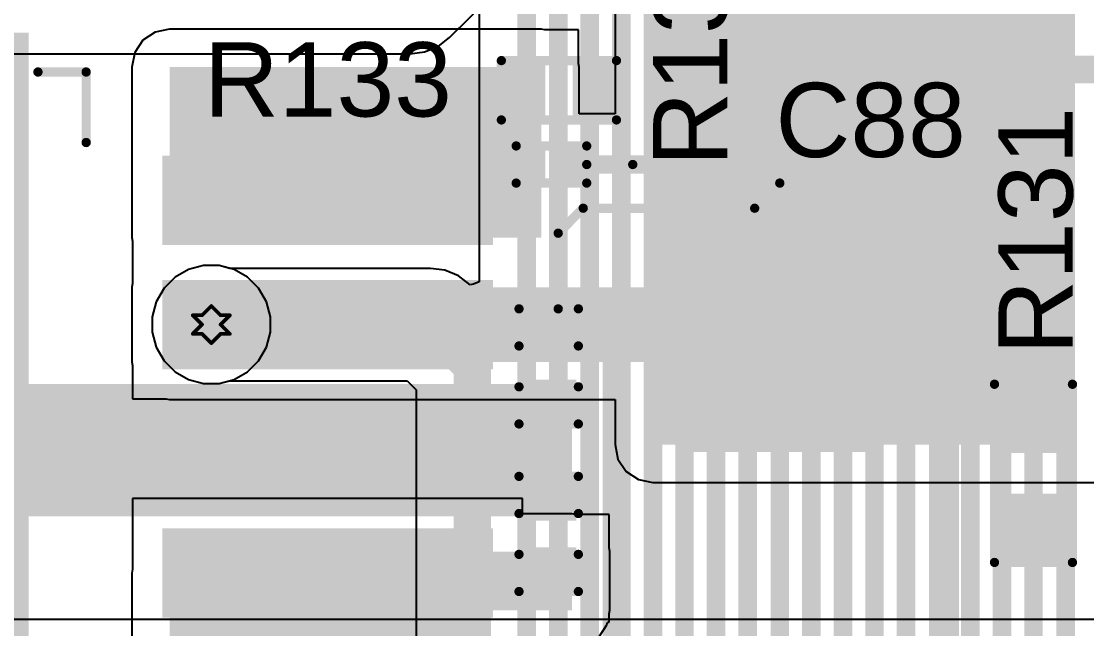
# Model space of a CAD drawing. Header units: inches. Extents: x -3 to 5437, y -3 to 5435.
# Drawn here: x 93.74 to 108.32, y 18.29 to 26.6 of the extents above; entities that cross this region are included whole.
import ezdxf

# ---------------------------------------------------------------- set-up
doc = ezdxf.new("R2010")
doc.units = ezdxf.units.IN
for name, color, linetype in [('Bottom Layer', 5, 'Continuous'), ('Bottom Solder', 6, 'Continuous'), ('Drill Drawing', 1, 'Continuous'), ('GND', 16, 'Continuous'), ('PWR', 76, 'Continuous'), ('Top Layer', 1, 'Continuous'), ('Top Overlay', 2, 'Continuous'), ('Top Paste', 8, 'Continuous'), ('Top Solder', 216, 'Continuous'), ('Via Holes', 16, 'Continuous')]:
    doc.layers.add(name, color=color, linetype=linetype)
doc.styles.add('Arial', font='', dxfattribs={"height": 0.2})
doc.styles.get('Arial').set_extended_font_data('Arial')

# ---------------------------------------------------------------- blocks, each defined once
blk = doc.blocks.new('TO_263_5__D2PAK__163')
at = {"layer": 'Top Layer'}
for points in [[(-2.21, -2.413), (-1.19, -2.413), (-1.19, -6.732), (-2.21, -6.732)], [(-0.51, -2.413), (0.51, -2.413), (0.51, -6.732), (-0.51, -6.732)], [(1.19, -2.413), (2.21, -2.413), (2.21, -6.732), (1.19, -6.732)], [(2.89, -2.413), (3.91, -2.413), (3.91, -6.732), (2.89, -6.732)]]:
    blk.add_hatch(color=1, dxfattribs=at).paths.add_polyline_path(points)
at = {"layer": 'Top Paste'}
for points in [[(-2.21, -2.413), (-1.19, -2.413), (-1.19, -6.732), (-2.21, -6.732)], [(-0.51, -2.413), (0.51, -2.413), (0.51, -6.732), (-0.51, -6.732)], [(1.19, -2.413), (2.21, -2.413), (2.21, -6.732), (1.19, -6.732)], [(2.89, -2.413), (3.91, -2.413), (3.91, -6.732), (2.89, -6.732)]]:
    blk.add_hatch(color=8, dxfattribs=at).paths.add_polyline_path(points)
at = {"layer": 'Top Solder'}
for points in [[(-5.692, 9.629), (5.692, 9.629), (5.692, -0.484), (-5.692, -0.484)], [(-2.312, -2.311), (-1.088, -2.311), (-1.088, -6.834), (-2.312, -6.834)], [(-0.612, -2.311), (0.612, -2.311), (0.612, -6.834), (-0.612, -6.834)], [(1.088, -2.311), (2.312, -2.311), (2.312, -6.834), (1.088, -6.834)], [(2.788, -2.311), (4.012, -2.311), (4.012, -6.834), (2.788, -6.834)]]:
    blk.add_hatch(color=216, dxfattribs=at).paths.add_polyline_path(points)
at = {"layer": 'Top Overlay'}
for points in [[(5.156, -0.61, 0.127, 0.127, 0), (5.156, -1.27, 0.127, 0.127, 0)], [(4.191, -1.27, 0.127, 0.127, 0), (5.156, -1.27, 0.127, 0.127, 0)]]:
    blk.add_lwpolyline(points, format="xyseb", dxfattribs=at)
for points in [[(5.124, -0.61, 0.0635, 0.0635, 1), (5.188, -0.61, 0.0635, 0.0635, 1)], [(4.159, -1.27, 0.0635, 0.0635, 1), (4.223, -1.27, 0.0635, 0.0635, 1)], [(5.124, -1.27, 0.0635, 0.0635, 1), (5.188, -1.27, 0.0635, 0.0635, 1)], [(5.124, -1.27, 0.0635, 0.0635, 1), (5.188, -1.27, 0.0635, 0.0635, 1)]]:
    blk.add_lwpolyline(points, format="xyseb", close=True, dxfattribs=at)
blk = doc.blocks.new('R___0402_178')
at = {"layer": 'Top Layer'}
for points in [[(-0.699, -0.318), (-0.699, 0.318), (-0.241, 0.318), (-0.241, -0.318)], [(0.241, -0.318), (0.241, 0.318), (0.699, 0.318), (0.699, -0.318)]]:
    blk.add_hatch(color=1, dxfattribs=at).paths.add_polyline_path(points)
at = {"layer": 'Top Paste'}
for points in [[(-0.699, -0.318), (-0.699, 0.318), (-0.241, 0.318), (-0.241, -0.318)], [(0.241, -0.318), (0.241, 0.318), (0.699, 0.318), (0.699, -0.318)]]:
    blk.add_hatch(color=8, dxfattribs=at).paths.add_polyline_path(points)
at = {"layer": 'Top Solder'}
for points in [[(-0.754, -0.373), (-0.754, 0.373), (-0.186, 0.373), (-0.186, -0.373)], [(0.186, -0.373), (0.186, 0.373), (0.754, 0.373), (0.754, -0.373)]]:
    blk.add_hatch(color=216, dxfattribs=at).paths.add_polyline_path(points)
at = {"layer": 'Top Overlay'}
for points in [[(-0.787, 0.406, 0.127, 0.127, 0), (-0.787, -0.406, 0.127, 0.127, 0)], [(0.787, 0.406, 0.127, 0.127, 0), (-0.787, 0.406, 0.127, 0.127, 0)], [(0.787, 0.406, 0.127, 0.127, 0), (0.787, -0.406, 0.127, 0.127, 0)], [(0.787, -0.406, 0.127, 0.127, 0), (-0.787, -0.406, 0.127, 0.127, 0)], [(0.813, -0.432, 0.00323, 0.00323, 0), (-0.813, -0.432, 0.00323, 0.00323, 0)]]:
    blk.add_lwpolyline(points, format="xyseb", dxfattribs=at)
for points in [[(-0.819, 0.406, 0.0635, 0.0635, 1), (-0.756, 0.406, 0.0635, 0.0635, 1)], [(-0.819, 0.406, 0.0635, 0.0635, 1), (-0.756, 0.406, 0.0635, 0.0635, 1)], [(0.756, 0.406, 0.0635, 0.0635, 1), (0.819, 0.406, 0.0635, 0.0635, 1)], [(0.756, 0.406, 0.0635, 0.0635, 1), (0.819, 0.406, 0.0635, 0.0635, 1)], [(-0.819, -0.406, 0.0635, 0.0635, 1), (-0.756, -0.406, 0.0635, 0.0635, 1)], [(-0.819, -0.406, 0.0635, 0.0635, 1), (-0.756, -0.406, 0.0635, 0.0635, 1)], [(-0.814, -0.432, 0.00161, 0.00161, 1), (-0.812, -0.432, 0.00161, 0.00161, 1)], [(0.756, -0.406, 0.0635, 0.0635, 1), (0.819, -0.406, 0.0635, 0.0635, 1)], [(0.756, -0.406, 0.0635, 0.0635, 1), (0.819, -0.406, 0.0635, 0.0635, 1)], [(0.812, -0.432, 0.00161, 0.00161, 1), (0.814, -0.432, 0.00161, 0.00161, 1)]]:
    blk.add_lwpolyline(points, format="xyseb", close=True, dxfattribs=at)
blk = doc.blocks.new('R___0603_180')
at = {"layer": 'Top Layer'}
for points in [[(-0.381, 0.4445), (-0.381, -0.4445), (-1.143, -0.4445), (-1.143, 0.4445)], [(1.143, 0.4445), (1.143, -0.4445), (0.381, -0.4445), (0.381, 0.4445)]]:
    blk.add_hatch(color=1, dxfattribs=at).paths.add_polyline_path(points)
at = {"layer": 'Top Paste'}
for points in [[(-0.381, 0.4445), (-0.381, -0.4445), (-1.143, -0.4445), (-1.143, 0.4445)], [(1.143, 0.4445), (1.143, -0.4445), (0.381, -0.4445), (0.381, 0.4445)]]:
    blk.add_hatch(color=8, dxfattribs=at).paths.add_polyline_path(points)
at = {"layer": 'Top Solder'}
for points in [[(-0.2794, 0.5461), (-0.2794, -0.5461), (-1.2446, -0.5461), (-1.2446, 0.5461)], [(1.2446, 0.5461), (1.2446, -0.5461), (0.2794, -0.5461), (0.2794, 0.5461)]]:
    blk.add_hatch(color=216, dxfattribs=at).paths.add_polyline_path(points)
at = {"layer": 'Top Overlay'}
for points in [[(-1.2192, 0.5334, 0.127, 0.127, 0), (-1.2192, -0.5334, 0.127, 0.127, 0)], [(-1.2192, 0.5334, 0.127, 0.127, 0), (1.2192, 0.5334, 0.127, 0.127, 0)], [(1.2192, 0.5334, 0.127, 0.127, 0), (1.2192, -0.5334, 0.127, 0.127, 0)], [(-1.2192, -0.5334, 0.127, 0.127, 0), (1.2192, -0.5334, 0.127, 0.127, 0)]]:
    blk.add_lwpolyline(points, format="xyseb", dxfattribs=at)
for points in [[(-1.25095, 0.5334, 0.0635, 0.0635, 1), (-1.18745, 0.5334, 0.0635, 0.0635, 1)], [(-1.25095, 0.5334, 0.0635, 0.0635, 1), (-1.18745, 0.5334, 0.0635, 0.0635, 1)], [(1.18745, 0.5334, 0.0635, 0.0635, 1), (1.25095, 0.5334, 0.0635, 0.0635, 1)], [(1.18745, 0.5334, 0.0635, 0.0635, 1), (1.25095, 0.5334, 0.0635, 0.0635, 1)], [(-1.25095, -0.5334, 0.0635, 0.0635, 1), (-1.18745, -0.5334, 0.0635, 0.0635, 1)], [(-1.25095, -0.5334, 0.0635, 0.0635, 1), (-1.18745, -0.5334, 0.0635, 0.0635, 1)], [(1.18745, -0.5334, 0.0635, 0.0635, 1), (1.25095, -0.5334, 0.0635, 0.0635, 1)], [(1.18745, -0.5334, 0.0635, 0.0635, 1), (1.25095, -0.5334, 0.0635, 0.0635, 1)]]:
    blk.add_lwpolyline(points, format="xyseb", close=True, dxfattribs=at)
blk = doc.blocks.new('R___0201_181')
at = {"layer": 'Top Layer'}
for points in [[(-0.41, 0.185), (-0.14, 0.185), (-0.14, -0.185), (-0.41, -0.185)], [(0.14, 0.185), (0.41, 0.185), (0.41, -0.185), (0.14, -0.185)]]:
    blk.add_hatch(color=1, dxfattribs=at).paths.add_polyline_path(points)
at = {"layer": 'Top Paste'}
for points in [[(-0.41, 0.185), (-0.14, 0.185), (-0.14, -0.185), (-0.41, -0.185)], [(0.14, 0.185), (0.41, 0.185), (0.41, -0.185), (0.14, -0.185)]]:
    blk.add_hatch(color=8, dxfattribs=at).paths.add_polyline_path(points)
at = {"layer": 'Top Solder'}
for points in [[(-0.465, 0.24), (-0.085, 0.24), (-0.085, -0.24), (-0.465, -0.24)], [(0.085, 0.24), (0.465, 0.24), (0.465, -0.24), (0.085, -0.24)]]:
    blk.add_hatch(color=216, dxfattribs=at).paths.add_polyline_path(points)
at = {"layer": 'Top Overlay'}
for points in [[(-0.483, 0.254, 0.127, 0.127, 0), (0.483, 0.254, 0.127, 0.127, 0)], [(-0.483, -0.254, 0.127, 0.127, 0), (-0.483, 0.254, 0.127, 0.127, 0)], [(0.483, -0.254, 0.127, 0.127, 0), (0.483, 0.254, 0.127, 0.127, 0)], [(-0.483, -0.254, 0.127, 0.127, 0), (0.483, -0.254, 0.127, 0.127, 0)]]:
    blk.add_lwpolyline(points, format="xyseb", dxfattribs=at)
for points in [[(-0.514, 0.254, 0.0635, 0.0635, 1), (-0.451, 0.254, 0.0635, 0.0635, 1)], [(-0.514, 0.254, 0.0635, 0.0635, 1), (-0.451, 0.254, 0.0635, 0.0635, 1)], [(0.451, 0.254, 0.0635, 0.0635, 1), (0.514, 0.254, 0.0635, 0.0635, 1)], [(0.451, 0.254, 0.0635, 0.0635, 1), (0.514, 0.254, 0.0635, 0.0635, 1)], [(-0.514, -0.254, 0.0635, 0.0635, 1), (-0.451, -0.254, 0.0635, 0.0635, 1)], [(-0.514, -0.254, 0.0635, 0.0635, 1), (-0.451, -0.254, 0.0635, 0.0635, 1)], [(0.451, -0.254, 0.0635, 0.0635, 1), (0.514, -0.254, 0.0635, 0.0635, 1)], [(0.451, -0.254, 0.0635, 0.0635, 1), (0.514, -0.254, 0.0635, 0.0635, 1)]]:
    blk.add_lwpolyline(points, format="xyseb", close=True, dxfattribs=at)
blk = doc.blocks.new('C___0402_219')
at = {"layer": 'Top Layer'}
for points in [[(-0.699, -0.318), (-0.699, 0.317), (-0.241, 0.317), (-0.241, -0.318)], [(0.241, -0.318), (0.241, 0.317), (0.699, 0.317), (0.699, -0.318)]]:
    blk.add_hatch(color=1, dxfattribs=at).paths.add_polyline_path(points)
at = {"layer": 'Top Paste'}
for points in [[(-0.699, -0.318), (-0.699, 0.317), (-0.241, 0.317), (-0.241, -0.318)], [(0.241, -0.318), (0.241, 0.317), (0.699, 0.317), (0.699, -0.318)]]:
    blk.add_hatch(color=8, dxfattribs=at).paths.add_polyline_path(points)
at = {"layer": 'Top Solder'}
for points in [[(-0.758, -0.377), (-0.758, 0.377), (-0.181, 0.377), (-0.181, -0.377)], [(0.181, -0.377), (0.181, 0.377), (0.758, 0.377), (0.758, -0.377)]]:
    blk.add_hatch(color=216, dxfattribs=at).paths.add_polyline_path(points)
at = {"layer": 'Top Overlay'}
for points in [[(-0.787, -0.406, 0.127, 0.127, 0), (-0.787, 0.406, 0.127, 0.127, 0)], [(-0.279, 0.406, 0.127, 0.127, 0), (-0.787, 0.406, 0.127, 0.127, 0)], [(0.787, 0.406, 0.127, 0.127, 0), (0.279, 0.406, 0.127, 0.127, 0)], [(0.787, -0.406, 0.127, 0.127, 0), (0.787, 0.406, 0.127, 0.127, 0)], [(-0.279, -0.406, 0.127, 0.127, 0), (-0.787, -0.406, 0.127, 0.127, 0)], [(0.787, -0.406, 0.127, 0.127, 0), (0.279, -0.406, 0.127, 0.127, 0)]]:
    blk.add_lwpolyline(points, format="xyseb", dxfattribs=at)
for points in [[(-0.819, 0.406, 0.0635, 0.0635, 1), (-0.756, 0.406, 0.0635, 0.0635, 1)], [(-0.819, 0.406, 0.0635, 0.0635, 1), (-0.756, 0.406, 0.0635, 0.0635, 1)], [(-0.311, 0.406, 0.0635, 0.0635, 1), (-0.248, 0.406, 0.0635, 0.0635, 1)], [(0.248, 0.406, 0.0635, 0.0635, 1), (0.311, 0.406, 0.0635, 0.0635, 1)], [(0.756, 0.406, 0.0635, 0.0635, 1), (0.819, 0.406, 0.0635, 0.0635, 1)], [(0.756, 0.406, 0.0635, 0.0635, 1), (0.819, 0.406, 0.0635, 0.0635, 1)], [(-0.819, -0.406, 0.0635, 0.0635, 1), (-0.756, -0.406, 0.0635, 0.0635, 1)], [(-0.819, -0.406, 0.0635, 0.0635, 1), (-0.756, -0.406, 0.0635, 0.0635, 1)], [(-0.311, -0.406, 0.0635, 0.0635, 1), (-0.248, -0.406, 0.0635, 0.0635, 1)], [(0.248, -0.406, 0.0635, 0.0635, 1), (0.311, -0.406, 0.0635, 0.0635, 1)], [(0.756, -0.406, 0.0635, 0.0635, 1), (0.819, -0.406, 0.0635, 0.0635, 1)], [(0.756, -0.406, 0.0635, 0.0635, 1), (0.819, -0.406, 0.0635, 0.0635, 1)]]:
    blk.add_lwpolyline(points, format="xyseb", close=True, dxfattribs=at)
blk = doc.blocks.new('C____E_220')
at = {"layer": 'Top Layer'}
for points in [[(-1.395, 1.285), (1.395, 1.285), (1.395, -1.285), (-1.395, -1.285)], [(5.045, 1.285), (7.835, 1.285), (7.835, -1.285), (5.045, -1.285)]]:
    blk.add_hatch(color=1, dxfattribs=at).paths.add_polyline_path(points)
at = {"layer": 'Top Paste'}
for points in [[(-1.395, 1.285), (1.395, 1.285), (1.395, -1.285), (-1.395, -1.285)], [(5.045, 1.285), (7.835, 1.285), (7.835, -1.285), (5.045, -1.285)]]:
    blk.add_hatch(color=8, dxfattribs=at).paths.add_polyline_path(points)
at = {"layer": 'Top Solder'}
for points in [[(-1.497, 1.387), (1.497, 1.387), (1.497, -1.387), (-1.497, -1.387)], [(4.943, 1.387), (7.937, 1.387), (7.937, -1.387), (4.943, -1.387)]]:
    blk.add_hatch(color=216, dxfattribs=at).paths.add_polyline_path(points)
at = {"layer": 'Top Overlay'}
for points in [[(-1.149, 1.549, 0.254, 0.254, 0), (-1.149, 2.286, 0.254, 0.254, 0)], [(-0.387, 1.575, 0.254, 0.254, 0), (-0.387, 2.311, 0.254, 0.254, 0)], [(7.03, 2.311, 0.254, 0.254, 0), (-0.387, 2.311, 0.254, 0.254, 0)], [(7.03, 1.575, 0.254, 0.254, 0), (7.03, 2.311, 0.254, 0.254, 0)], [(-0.717, 1.905, 0.254, 0.254, 0), (-1.555, 1.905, 0.254, 0.254, 0)], [(-0.387, -2.311, 0.254, 0.254, 0), (-0.387, -1.575, 0.254, 0.254, 0)], [(7.03, -2.311, 0.254, 0.254, 0), (7.03, -1.575, 0.254, 0.254, 0)], [(7.03, -2.311, 0.254, 0.254, 0), (-0.387, -2.311, 0.254, 0.254, 0)]]:
    blk.add_lwpolyline(points, format="xyseb", dxfattribs=at)
for points in [[(-1.212, 2.286, 0.127, 0.127, 1), (-1.085, 2.286, 0.127, 0.127, 1)], [(-0.45, 2.311, 0.127, 0.127, 1), (-0.323, 2.311, 0.127, 0.127, 1)], [(-0.45, 2.311, 0.127, 0.127, 1), (-0.323, 2.311, 0.127, 0.127, 1)], [(6.966, 2.311, 0.127, 0.127, 1), (7.093, 2.311, 0.127, 0.127, 1)], [(6.966, 2.311, 0.127, 0.127, 1), (7.093, 2.311, 0.127, 0.127, 1)], [(-1.619, 1.905, 0.127, 0.127, 1), (-1.492, 1.905, 0.127, 0.127, 1)], [(-0.781, 1.905, 0.127, 0.127, 1), (-0.654, 1.905, 0.127, 0.127, 1)], [(-1.212, 1.549, 0.127, 0.127, 1), (-1.085, 1.549, 0.127, 0.127, 1)], [(-0.45, 1.575, 0.127, 0.127, 1), (-0.323, 1.575, 0.127, 0.127, 1)], [(6.966, 1.575, 0.127, 0.127, 1), (7.093, 1.575, 0.127, 0.127, 1)], [(-0.45, -1.575, 0.127, 0.127, 1), (-0.323, -1.575, 0.127, 0.127, 1)], [(6.966, -1.575, 0.127, 0.127, 1), (7.093, -1.575, 0.127, 0.127, 1)], [(-0.45, -2.311, 0.127, 0.127, 1), (-0.323, -2.311, 0.127, 0.127, 1)], [(-0.45, -2.311, 0.127, 0.127, 1), (-0.323, -2.311, 0.127, 0.127, 1)], [(6.966, -2.311, 0.127, 0.127, 1), (7.093, -2.311, 0.127, 0.127, 1)], [(6.966, -2.311, 0.127, 0.127, 1), (7.093, -2.311, 0.127, 0.127, 1)]]:
    blk.add_lwpolyline(points, format="xyseb", close=True, dxfattribs=at)
blk = doc.blocks.new('C___0402_221')
at = {"layer": 'Top Layer'}
for points in [[(-0.699, -0.318), (-0.699, 0.318), (-0.241, 0.318), (-0.241, -0.318)], [(0.241, -0.318), (0.241, 0.318), (0.699, 0.318), (0.699, -0.318)]]:
    blk.add_hatch(color=1, dxfattribs=at).paths.add_polyline_path(points)
at = {"layer": 'Top Paste'}
for points in [[(-0.699, -0.318), (-0.699, 0.318), (-0.241, 0.318), (-0.241, -0.318)], [(0.241, -0.318), (0.241, 0.318), (0.699, 0.318), (0.699, -0.318)]]:
    blk.add_hatch(color=8, dxfattribs=at).paths.add_polyline_path(points)
at = {"layer": 'Top Solder'}
for points in [[(-0.758, -0.377), (-0.758, 0.377), (-0.181, 0.377), (-0.181, -0.377)], [(0.181, -0.377), (0.181, 0.377), (0.758, 0.377), (0.758, -0.377)]]:
    blk.add_hatch(color=216, dxfattribs=at).paths.add_polyline_path(points)
at = {"layer": 'Top Overlay'}
for points in [[(-0.787, 0.406, 0.127, 0.127, 0), (-0.279, 0.406, 0.127, 0.127, 0)], [(-0.787, 0.406, 0.127, 0.127, 0), (-0.787, -0.406, 0.127, 0.127, 0)], [(0.279, 0.406, 0.127, 0.127, 0), (0.787, 0.406, 0.127, 0.127, 0)], [(0.787, 0.406, 0.127, 0.127, 0), (0.787, -0.406, 0.127, 0.127, 0)], [(-0.787, -0.406, 0.127, 0.127, 0), (-0.279, -0.406, 0.127, 0.127, 0)], [(0.279, -0.406, 0.127, 0.127, 0), (0.787, -0.406, 0.127, 0.127, 0)]]:
    blk.add_lwpolyline(points, format="xyseb", dxfattribs=at)
for points in [[(-0.819, 0.406, 0.0635, 0.0635, 1), (-0.756, 0.406, 0.0635, 0.0635, 1)], [(-0.819, 0.406, 0.0635, 0.0635, 1), (-0.756, 0.406, 0.0635, 0.0635, 1)], [(-0.311, 0.406, 0.0635, 0.0635, 1), (-0.248, 0.406, 0.0635, 0.0635, 1)], [(0.248, 0.406, 0.0635, 0.0635, 1), (0.311, 0.406, 0.0635, 0.0635, 1)], [(0.756, 0.406, 0.0635, 0.0635, 1), (0.819, 0.406, 0.0635, 0.0635, 1)], [(0.756, 0.406, 0.0635, 0.0635, 1), (0.819, 0.406, 0.0635, 0.0635, 1)], [(-0.819, -0.406, 0.0635, 0.0635, 1), (-0.756, -0.406, 0.0635, 0.0635, 1)], [(-0.819, -0.406, 0.0635, 0.0635, 1), (-0.756, -0.406, 0.0635, 0.0635, 1)], [(-0.311, -0.406, 0.0635, 0.0635, 1), (-0.248, -0.406, 0.0635, 0.0635, 1)], [(0.248, -0.406, 0.0635, 0.0635, 1), (0.311, -0.406, 0.0635, 0.0635, 1)], [(0.756, -0.406, 0.0635, 0.0635, 1), (0.819, -0.406, 0.0635, 0.0635, 1)], [(0.756, -0.406, 0.0635, 0.0635, 1), (0.819, -0.406, 0.0635, 0.0635, 1)]]:
    blk.add_lwpolyline(points, format="xyseb", close=True, dxfattribs=at)

msp = doc.modelspace()

# ---------------------------------------------------------------- hatches: boundary and pattern name
at = {"layer": 'Bottom Layer'}
h = msp.add_hatch(color=5, dxfattribs=at)
edge = h.paths.add_edge_path()
edge.add_arc((96.342, 22.452), 0.3, 0, 360)
at = {"layer": 'Bottom Solder'}
h = msp.add_hatch(color=6, dxfattribs=at)
edge = h.paths.add_edge_path()
edge.add_arc((96.342, 22.452), 0.15, 0, 360)
at = {"layer": 'GND'}
h = msp.add_hatch(color=16, dxfattribs=at)
edge = h.paths.add_edge_path()
edge.add_arc((96.342, 22.452), 0.3, 0, 360)
at = {"layer": 'PWR'}
h = msp.add_hatch(color=76, dxfattribs=at)
edge = h.paths.add_edge_path()
edge.add_arc((96.342, 22.452), 0.3, 0, 360)
at = {"layer": 'Top Layer'}
for points in [[(102.384, 20.809), (108.03, 20.809), (108.03, 30.878), (102.384, 30.878)], [(100.856, 23.642), (100.856, 25.976), (95.772, 25.976), (95.772, 23.642)], [(95.772, 21.942), (105.418, 21.942), (105.418, 22.962), (95.772, 22.962)], [(101.276, 19.829), (101.276, 21.638), (92.986, 21.638), (92.986, 19.829)], [(100.641, 19.829), (101.276, 19.829), (101.276, 20.752), (100.641, 20.752)], [(99.691, 18.542), (101.276, 18.542), (101.276, 19.346), (99.691, 19.346)], [(95.772, 16.842), (100.092, 16.842), (100.092, 19.052), (95.772, 19.052)]]:
    msp.add_hatch(color=1, dxfattribs=at).paths.add_polyline_path(points)
h = msp.add_hatch(color=1, dxfattribs=at)
edge = h.paths.add_edge_path()
edge.add_arc((96.342, 22.452), 0.3, 0, 360)
at = {"layer": 'Top Solder'}
h = msp.add_hatch(color=216, dxfattribs=at)
edge = h.paths.add_edge_path()
edge.add_arc((96.342, 22.452), 0.15, 0, 360)
at = {"layer": 'Via Holes'}
h = msp.add_hatch(color=7, dxfattribs=at)
edge = h.paths.add_edge_path()
edge.add_arc((96.342, 22.452), 0.15, 0, 360)

# ---------------------------------------------------------------- linework, layer by layer
at = {"layer": 'Bottom Layer'}
for p, q in [((100.009, 52.83), (100.009, 23.036)), ((96.03, 23.205), (95.846, 23.099)), ((96.236, 23.26), (96.03, 23.205)), ((96.449, 23.26), (96.236, 23.26)), ((96.596, 23.221), (96.449, 23.26)), ((99.34, 23.221), (96.596, 23.221)), ((99.539, 23.195), (99.34, 23.221)), ((99.725, 23.118), (99.539, 23.195)), ((95.846, 23.099), (95.696, 22.949)), ((99.882, 22.997), (99.725, 23.118)), ((100.009, 23.036), (99.929, 23.003)), ((95.696, 22.949), (95.589, 22.764)), ((99.929, 23.003), (99.882, 22.997)), ((95.589, 22.764), (95.534, 22.559)), ((95.534, 22.559), (95.534, 22.346)), ((95.534, 22.346), (95.589, 22.141)), ((95.589, 22.141), (95.696, 21.956)), ((95.696, 21.956), (95.846, 21.806)), ((95.846, 21.806), (96.03, 21.7)), ((96.03, 21.7), (96.236, 21.644)), ((96.236, 21.644), (96.449, 21.644)), ((96.449, 21.644), (96.596, 21.684)), ((96.596, 21.684), (99.022, 21.684)), ((99.022, 21.684), (99.145, 21.561)), ((99.145, 21.561), (99.145, 15.397))]:
    msp.add_line(p, q, dxfattribs=at)
for points in [[(104.984, 12.952, 0.254, 0.254, 0), (104.984, 62.755, 0.254, 0.254, 0)], [(105.416, 60.249, 0.254, 0.254, 0), (105.416, 12.773, 0.254, 0.254, 0)], [(108.03, 11.724, 0.254, 0.254, 0), (108.03, 59.837, 0.254, 0.254, 0)], [(103.248, 13.659, 0.254, 0.254, 0), (103.248, 54.202, 0.254, 0.254, 0)], [(103.679, 54.051, 0.254, 0.254, 0), (103.679, 13.48, 0.254, 0.254, 0)], [(104.12, 54.051, 0.254, 0.254, 0), (104.12, 13.31, 0.254, 0.254, 0)], [(104.552, 54.051, 0.254, 0.254, 0), (104.552, 13.131, 0.254, 0.254, 0)], [(105.847, 54.051, 0.254, 0.254, 0), (105.847, 12.595, 0.254, 0.254, 0)], [(106.287, 54.051, 0.254, 0.254, 0), (106.287, 12.423, 0.254, 0.254, 0)], [(106.727, 54.051, 0.254, 0.254, 0), (106.727, 12.253, 0.254, 0.254, 0)], [(107.159, 54.051, 0.254, 0.254, 0), (107.159, 12.074, 0.254, 0.254, 0)], [(107.591, 54.051, 0.254, 0.254, 0), (107.591, 11.896, 0.254, 0.254, 0)], [(102.384, 14.016, 0.254, 0.254, 0), (102.384, 53.845, 0.254, 0.254, 0)], [(102.816, 13.838, 0.254, 0.254, 0), (102.816, 53.872, 0.254, 0.254, 0)], [(101.952, 14.195, 0.254, 0.254, 0), (101.952, 53.666, 0.254, 0.254, 0)], [(101.52, 53.456, 0.254, 0.254, 0), (101.52, 14.374, 0.254, 0.254, 0)], [(101.089, 14.553, 0.254, 0.254, 0), (101.089, 53.277, 0.254, 0.254, 0)], [(100.657, 53.099, 0.254, 0.254, 0), (100.657, 14.732, 0.254, 0.254, 0)], [(96.342, 22.452, 0.508, 0.508, 0), (99.34, 22.452, 0.508, 0.508, 0)], [(99.34, 22.452, 0.508, 0.508, 0), (99.913, 21.88, 0.508, 0.508, 0)], [(99.913, 15.079, 0.508, 0.508, 0), (99.913, 21.88, 0.508, 0.508, 0)]]:
    msp.add_lwpolyline(points, format="xyseb", dxfattribs=at)
for points in [[(96.215, 22.452, 0.254, 0.254, 1), (96.469, 22.452, 0.254, 0.254, 1)], [(99.213, 22.452, 0.254, 0.254, 1), (99.467, 22.452, 0.254, 0.254, 1)], [(99.213, 22.452, 0.254, 0.254, 1), (99.467, 22.452, 0.254, 0.254, 1)], [(99.786, 21.88, 0.254, 0.254, 1), (100.04, 21.88, 0.254, 0.254, 1)], [(99.786, 21.88, 0.254, 0.254, 1), (100.04, 21.88, 0.254, 0.254, 1)]]:
    msp.add_lwpolyline(points, format="xyseb", close=True, dxfattribs=at)
at = {"layer": 'Drill Drawing'}
for points in [[(96.088, 22.579, 0.0508, 0.0508, 0), (96.215, 22.452, 0.0508, 0.0508, 0)], [(96.088, 22.579, 0.0508, 0.0508, 0), (96.215, 22.579, 0.0508, 0.0508, 0)], [(96.215, 22.579, 0.0508, 0.0508, 0), (96.342, 22.706, 0.0508, 0.0508, 0)], [(96.342, 22.706, 0.0508, 0.0508, 0), (96.469, 22.579, 0.0508, 0.0508, 0)], [(96.469, 22.579, 0.0508, 0.0508, 0), (96.596, 22.579, 0.0508, 0.0508, 0)], [(96.469, 22.452, 0.0508, 0.0508, 0), (96.596, 22.579, 0.0508, 0.0508, 0)], [(96.088, 22.325, 0.0508, 0.0508, 0), (96.215, 22.452, 0.0508, 0.0508, 0)], [(96.469, 22.452, 0.0508, 0.0508, 0), (96.596, 22.325, 0.0508, 0.0508, 0)], [(96.088, 22.325, 0.0508, 0.0508, 0), (96.215, 22.325, 0.0508, 0.0508, 0)], [(96.215, 22.325, 0.0508, 0.0508, 0), (96.342, 22.198, 0.0508, 0.0508, 0)], [(96.342, 22.198, 0.0508, 0.0508, 0), (96.469, 22.325, 0.0508, 0.0508, 0)], [(96.469, 22.325, 0.0508, 0.0508, 0), (96.596, 22.325, 0.0508, 0.0508, 0)]]:
    msp.add_lwpolyline(points, format="xyseb", dxfattribs=at)
for points in [[(96.076, 22.579, 0.0254, 0.0254, 1), (96.101, 22.579, 0.0254, 0.0254, 1)], [(96.076, 22.579, 0.0254, 0.0254, 1), (96.101, 22.579, 0.0254, 0.0254, 1)], [(96.203, 22.579, 0.0254, 0.0254, 1), (96.228, 22.579, 0.0254, 0.0254, 1)], [(96.203, 22.579, 0.0254, 0.0254, 1), (96.228, 22.579, 0.0254, 0.0254, 1)], [(96.329, 22.706, 0.0254, 0.0254, 1), (96.355, 22.706, 0.0254, 0.0254, 1)], [(96.329, 22.706, 0.0254, 0.0254, 1), (96.355, 22.706, 0.0254, 0.0254, 1)], [(96.456, 22.579, 0.0254, 0.0254, 1), (96.482, 22.579, 0.0254, 0.0254, 1)], [(96.456, 22.579, 0.0254, 0.0254, 1), (96.482, 22.579, 0.0254, 0.0254, 1)], [(96.584, 22.579, 0.0254, 0.0254, 1), (96.609, 22.579, 0.0254, 0.0254, 1)], [(96.584, 22.579, 0.0254, 0.0254, 1), (96.609, 22.579, 0.0254, 0.0254, 1)], [(96.203, 22.452, 0.0254, 0.0254, 1), (96.228, 22.452, 0.0254, 0.0254, 1)], [(96.203, 22.452, 0.0254, 0.0254, 1), (96.228, 22.452, 0.0254, 0.0254, 1)], [(96.456, 22.452, 0.0254, 0.0254, 1), (96.482, 22.452, 0.0254, 0.0254, 1)], [(96.456, 22.452, 0.0254, 0.0254, 1), (96.482, 22.452, 0.0254, 0.0254, 1)], [(96.076, 22.325, 0.0254, 0.0254, 1), (96.101, 22.325, 0.0254, 0.0254, 1)], [(96.076, 22.325, 0.0254, 0.0254, 1), (96.101, 22.325, 0.0254, 0.0254, 1)], [(96.203, 22.325, 0.0254, 0.0254, 1), (96.228, 22.325, 0.0254, 0.0254, 1)], [(96.203, 22.325, 0.0254, 0.0254, 1), (96.228, 22.325, 0.0254, 0.0254, 1)], [(96.456, 22.325, 0.0254, 0.0254, 1), (96.482, 22.325, 0.0254, 0.0254, 1)], [(96.456, 22.325, 0.0254, 0.0254, 1), (96.482, 22.325, 0.0254, 0.0254, 1)], [(96.584, 22.325, 0.0254, 0.0254, 1), (96.609, 22.325, 0.0254, 0.0254, 1)], [(96.584, 22.325, 0.0254, 0.0254, 1), (96.609, 22.325, 0.0254, 0.0254, 1)], [(96.329, 22.198, 0.0254, 0.0254, 1), (96.355, 22.198, 0.0254, 0.0254, 1)], [(96.329, 22.198, 0.0254, 0.0254, 1), (96.355, 22.198, 0.0254, 0.0254, 1)]]:
    msp.add_lwpolyline(points, format="xyseb", close=True, dxfattribs=at)
at = {"layer": 'GND'}
for p, q in [((96.03, 23.205), (95.846, 23.099)), ((96.236, 23.26), (96.03, 23.205)), ((96.449, 23.26), (96.236, 23.26)), ((96.654, 23.205), (96.449, 23.26)), ((96.838, 23.099), (96.654, 23.205)), ((95.846, 23.099), (95.696, 22.949)), ((96.989, 22.949), (96.838, 23.099)), ((95.696, 22.949), (95.589, 22.764)), ((97.095, 22.764), (96.989, 22.949)), ((95.589, 22.764), (95.534, 22.559)), ((97.15, 22.559), (97.095, 22.764)), ((95.534, 22.559), (95.534, 22.346)), ((97.15, 22.346), (97.15, 22.559)), ((95.534, 22.346), (95.589, 22.141)), ((97.095, 22.141), (97.15, 22.346)), ((95.589, 22.141), (95.696, 21.956)), ((96.989, 21.956), (97.095, 22.141)), ((95.696, 21.956), (95.846, 21.806)), ((96.838, 21.806), (96.989, 21.956)), ((95.846, 21.806), (96.03, 21.7)), ((96.654, 21.7), (96.838, 21.806)), ((96.03, 21.7), (96.236, 21.644)), ((96.236, 21.644), (96.449, 21.644)), ((96.449, 21.644), (96.654, 21.7))]:
    msp.add_line(p, q, dxfattribs=at)
at = {"layer": 'PWR'}
for p, q in [((99.603, 26.381), (100.442, 27.219)), ((99.259, 26.182), (99.444, 26.258)), ((99.444, 26.258), (99.603, 26.381)), ((99.603, 26.381), (99.603, 26.381)), ((92.349, 26.155), (99.06, 26.155)), ((99.06, 26.155), (99.259, 26.182)), ((96.03, 23.205), (95.846, 23.099)), ((96.236, 23.26), (96.03, 23.205)), ((96.449, 23.26), (96.236, 23.26)), ((96.654, 23.205), (96.449, 23.26)), ((96.838, 23.099), (96.654, 23.205)), ((95.846, 23.099), (95.696, 22.949)), ((96.989, 22.949), (96.838, 23.099)), ((95.696, 22.949), (95.589, 22.764)), ((97.095, 22.764), (96.989, 22.949)), ((95.589, 22.764), (95.534, 22.559)), ((97.15, 22.559), (97.095, 22.764)), ((95.534, 22.559), (95.534, 22.346)), ((97.15, 22.346), (97.15, 22.559)), ((95.534, 22.346), (95.589, 22.141)), ((97.095, 22.141), (97.15, 22.346)), ((95.589, 22.141), (95.696, 21.956)), ((96.989, 21.956), (97.095, 22.141)), ((95.696, 21.956), (95.846, 21.806)), ((96.838, 21.806), (96.989, 21.956)), ((95.846, 21.806), (96.03, 21.7)), ((96.654, 21.7), (96.838, 21.806)), ((96.03, 21.7), (96.236, 21.644)), ((96.236, 21.644), (96.449, 21.644)), ((96.449, 21.644), (96.654, 21.7)), ((109.779, 18.415), (72.187, 18.415))]:
    msp.add_line(p, q, dxfattribs=at)
at = {"layer": 'Top Layer'}
for p, q in [((101.866, 27.167), (101.866, 25.335)), ((95.574, 26.454), (95.406, 26.342)), ((95.772, 26.493), (95.574, 26.454)), ((100.856, 26.493), (95.772, 26.493)), ((100.906, 26.484), (100.856, 26.493)), ((101.365, 26.484), (100.906, 26.484)), ((101.365, 26.024), (101.365, 26.484)), ((95.406, 26.342), (95.294, 26.174)), ((95.294, 26.174), (95.254, 25.976)), ((95.254, 25.976), (95.254, 23.642)), ((101.374, 25.976), (101.365, 26.024)), ((101.374, 25.335), (101.374, 25.976)), ((101.866, 25.335), (101.374, 25.335)), ((95.254, 23.642), (95.264, 23.592)), ((95.264, 23.592), (95.264, 23.013)), ((95.264, 23.013), (95.254, 22.962)), ((95.254, 22.962), (95.254, 21.942)), ((95.254, 21.942), (95.264, 21.892)), ((95.264, 21.892), (95.264, 21.434)), ((95.264, 21.434), (95.722, 21.434)), ((95.722, 21.434), (95.772, 21.425)), ((95.772, 21.425), (101.866, 21.425)), ((101.866, 21.425), (101.866, 20.809)), ((101.866, 20.809), (101.906, 20.61)), ((101.906, 20.61), (102.018, 20.442)), ((102.018, 20.442), (102.186, 20.33)), ((102.186, 20.33), (102.384, 20.291)), ((102.384, 20.291), (106.639, 20.291)), ((106.639, 20.291), (106.639, 20.289)), ((106.639, 20.289), (108.544, 20.289)), ((100.6, 20.07), (95.264, 20.07)), ((95.264, 20.07), (95.264, 19.103)), ((100.6, 19.864), (100.6, 20.07)), ((101.276, 19.864), (100.6, 19.864)), ((101.326, 19.854), (101.276, 19.864)), ((101.784, 19.854), (101.326, 19.854)), ((101.784, 19.396), (101.784, 19.854)), ((101.794, 19.346), (101.784, 19.396)), ((101.794, 18.542), (101.794, 19.346)), ((95.264, 19.103), (95.254, 19.052)), ((95.254, 19.052), (95.254, 16.842)), ((101.784, 18.492), (101.794, 18.542)), ((101.754, 18.344), (101.761, 18.381)), ((101.761, 18.381), (101.784, 18.381)), ((101.784, 18.381), (101.784, 18.492)), ((101.642, 18.176), (101.754, 18.344))]:
    msp.add_line(p, q, dxfattribs=at)
for points in [[(107.159, 25.942, 0.381, 0.381, 0), (109.366, 25.942, 0.381, 0.381, 0)], [(101.271, 24.642, 0.254, 0.254, 0), (102.746, 24.642, 0.254, 0.254, 0)], [(102.746, 24.642, 0.254, 0.254, 0), (102.975, 24.412, 0.254, 0.254, 0)], [(102.975, 23.362, 0.254, 0.254, 0), (102.975, 24.412, 0.254, 0.254, 0)], [(102.975, 23.362, 0.254, 0.254, 0), (103.142, 23.195, 0.254, 0.254, 0)], [(104.133, 22.314, 0.254, 0.254, 0), (105.291, 23.472, 0.254, 0.254, 0)], [(103.142, 22.835, 0.254, 0.254, 0), (103.142, 23.195, 0.254, 0.254, 0)], [(103.142, 22.835, 0.254, 0.254, 0), (103.375, 22.602, 0.254, 0.254, 0)], [(103.375, 22.602, 0.254, 0.254, 0), (103.735, 22.602, 0.254, 0.254, 0)], [(103.735, 22.602, 0.254, 0.254, 0), (104.133, 22.204, 0.254, 0.254, 0)], [(104.133, 22.204, 0.254, 0.254, 0), (104.133, 22.314, 0.254, 0.254, 0)]]:
    msp.add_lwpolyline(points, format="xyseb", dxfattribs=at)
for points in [[(107.064, 25.942, 0.191, 0.191, 1), (107.254, 25.942, 0.191, 0.191, 1)], [(101.208, 24.642, 0.127, 0.127, 1), (101.335, 24.642, 0.127, 0.127, 1)], [(102.682, 24.642, 0.127, 0.127, 1), (102.809, 24.642, 0.127, 0.127, 1)], [(102.682, 24.642, 0.127, 0.127, 1), (102.809, 24.642, 0.127, 0.127, 1)], [(102.912, 24.412, 0.127, 0.127, 1), (103.039, 24.412, 0.127, 0.127, 1)], [(102.912, 24.412, 0.127, 0.127, 1), (103.039, 24.412, 0.127, 0.127, 1)], [(102.912, 23.362, 0.127, 0.127, 1), (103.039, 23.362, 0.127, 0.127, 1)], [(102.912, 23.362, 0.127, 0.127, 1), (103.039, 23.362, 0.127, 0.127, 1)], [(105.228, 23.472, 0.127, 0.127, 1), (105.355, 23.472, 0.127, 0.127, 1)], [(103.079, 23.195, 0.127, 0.127, 1), (103.206, 23.195, 0.127, 0.127, 1)], [(103.079, 23.195, 0.127, 0.127, 1), (103.206, 23.195, 0.127, 0.127, 1)], [(103.079, 22.835, 0.127, 0.127, 1), (103.206, 22.835, 0.127, 0.127, 1)], [(103.079, 22.835, 0.127, 0.127, 1), (103.206, 22.835, 0.127, 0.127, 1)], [(103.312, 22.602, 0.127, 0.127, 1), (103.439, 22.602, 0.127, 0.127, 1)], [(103.312, 22.602, 0.127, 0.127, 1), (103.439, 22.602, 0.127, 0.127, 1)], [(103.671, 22.602, 0.127, 0.127, 1), (103.798, 22.602, 0.127, 0.127, 1)], [(103.671, 22.602, 0.127, 0.127, 1), (103.798, 22.602, 0.127, 0.127, 1)], [(104.07, 22.314, 0.127, 0.127, 1), (104.197, 22.314, 0.127, 0.127, 1)], [(104.07, 22.314, 0.127, 0.127, 1), (104.197, 22.314, 0.127, 0.127, 1)], [(104.07, 22.204, 0.127, 0.127, 1), (104.197, 22.204, 0.127, 0.127, 1)], [(104.07, 22.204, 0.127, 0.127, 1), (104.197, 22.204, 0.127, 0.127, 1)]]:
    msp.add_lwpolyline(points, format="xyseb", close=True, dxfattribs=at)
at = {"layer": 'Top Overlay'}
for points in [[(101.479, 24.642, 0.127, 0.127, 0), (102.108, 24.642, 0.127, 0.127, 0)], [(103.776, 24.044, 0.127, 0.127, 0), (104.12, 24.388, 0.127, 0.127, 0)], [(101.089, 23.702, 0.127, 0.127, 0), (101.43, 24.044, 0.127, 0.127, 0)], [(101.43, 24.044, 0.127, 0.127, 0), (103.776, 24.044, 0.127, 0.127, 0)], [(101.089, 22.667, 0.127, 0.127, 0), (101.089, 23.702, 0.127, 0.127, 0)]]:
    msp.add_lwpolyline(points, format="xyseb", dxfattribs=at)
for points in [[(101.447, 24.642, 0.0635, 0.0635, 1), (101.511, 24.642, 0.0635, 0.0635, 1)], [(102.076, 24.642, 0.0635, 0.0635, 1), (102.14, 24.642, 0.0635, 0.0635, 1)], [(104.088, 24.388, 0.0635, 0.0635, 1), (104.152, 24.388, 0.0635, 0.0635, 1)], [(101.399, 24.044, 0.0635, 0.0635, 1), (101.462, 24.044, 0.0635, 0.0635, 1)], [(101.399, 24.044, 0.0635, 0.0635, 1), (101.462, 24.044, 0.0635, 0.0635, 1)], [(103.745, 24.044, 0.0635, 0.0635, 1), (103.808, 24.044, 0.0635, 0.0635, 1)], [(103.745, 24.044, 0.0635, 0.0635, 1), (103.808, 24.044, 0.0635, 0.0635, 1)], [(101.057, 23.702, 0.0635, 0.0635, 1), (101.12, 23.702, 0.0635, 0.0635, 1)], [(101.057, 23.702, 0.0635, 0.0635, 1), (101.12, 23.702, 0.0635, 0.0635, 1)], [(101.057, 22.667, 0.0635, 0.0635, 1), (101.12, 22.667, 0.0635, 0.0635, 1)]]:
    msp.add_lwpolyline(points, format="xyseb", close=True, dxfattribs=at)

# ---------------------------------------------------------------- block references
for name, p, rotation in [('TO_263_5__D2PAK__163', (93.36, 20.752), 90), ('R___0402_178', (101.098, 25.658), 180), ('C____E_220', (104.133, 22.204), 270), ('C___0402_221', (100.958, 21.88), 90), ('R___0603_180', (107.591, 20.416), 90), ('C___0402_219', (100.958, 19.587), 270)]:
    msp.add_blockref(name, p, dxfattribs=dict(rotation=rotation))
msp.add_blockref('R___0201_181', (100.996, 24.642))

# ---------------------------------------------------------------- texts
at = {"layer": 'Top Overlay', "style": 'Arial'}
for s, p in [('R130', (103.403, 24.613)), ('R131', (108.128, 22.039))]:
    msp.add_text(s, height=1.016, rotation=90, dxfattribs=at).set_placement(p)
for s, p in [('R133', (96.241, 25.299)), ('C88', (104.061, 24.744))]:
    msp.add_text(s, height=1.016, dxfattribs=at).set_placement(p)

doc.saveas('drawing.dxf')
